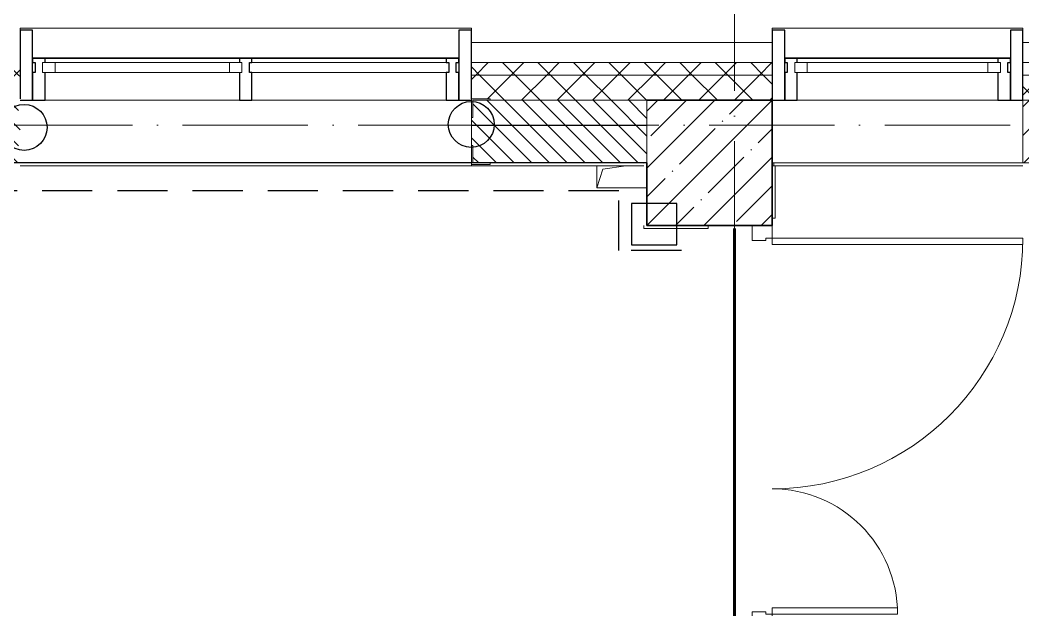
# Model space of a CAD drawing. Header units: millimetres. Extents: x -213536 to 1564669, y -45299 to 942238.
# Drawn here: x 444642 to 448642, y 472752 to 475105 of the extents above; entities that cross this region are included whole.
import ezdxf

# ---------------------------------------------------------------- set-up
doc = ezdxf.new("R2010")
doc.units = ezdxf.units.MM
for name, pattern in [('50_200_ШТРИХ_1Т_ш5_п1_п1_', [700, 500, -100, 0, -100]), ('Штрих короткий', [300, 150, -150]), ('Штриховая _2 мм - 1 мм_', [300, 200, -100])]:
    doc.linetypes.add(name, pattern=pattern)
for name, color, linetype, lineweight in [('0-1', 7, 'Continuous', 5), ('0-2', 7, 'Continuous', 9), ('2.1) ПГП окна 2.8 м', 5, 'Continuous', 30), ('3) ЖБ 4м', 3, 'Continuous', 30), ('3.1) ЖБ окна 1.2 м', 102, 'Continuous', 30), ('3.2) ЖБ двери 2.4 м -', 54, 'Continuous', 60), ('4) Метл уголки', 6, 'Continuous', 30), ('5) Швы', 2, 'Continuous', 30), ('Импосты витража', 7, 'Continuous', 9), ('Импосты витража-1', 7, 'Continuous', 25), ('Каркас_Импост', 7, 'Continuous', 13), ('Несущие колонны', 7, 'Continuous', 9), ('Несущие колонны-1', 7, 'Continuous', 35), ('Обобщенные модели', 7, 'Continuous', 9), ('Общие ребра', 7, 'Continuous', 9), ('Окна', 7, 'Continuous', 9), ('Оси-2', 7, '50_200_ШТРИХ_1Т_ш5_п1_п1_', 9), ('Остекление-1', 7, 'Continuous', 9), ('Открывание-1', 7, 'Continuous', 9), ('Панель', 7, 'Continuous', 13), ('Перемычка-1', 7, 'Штрих короткий', 9), ('Стены', 7, 'Continuous', 9), ('Стены-1', 7, 'Continuous', 13), ('Штриховка разреза-1', 7, 'Continuous', 9)]:
    doc.layers.add(name, color=color, linetype=linetype, lineweight=lineweight)
doc.layers.add('Каркас_Импост-2', color=7, linetype='Continuous', lineweight=9, true_color=0xaaaaaa)
doc.layers.add('СТ-1_1', color=7, linetype='Штриховая _2 мм - 1 мм_', lineweight=90, true_color=0x888888)
doc.layers.get('0-2').off()
pattern_1 = [(45, (0, 0), (-70.71068, 70.71068), []), (135, (0, 0), (-70.71068, -70.71068), [])]
pattern_2 = [(45, (0, 0), (-114.04925, 114.04925), []), (45, (114.05, 0), (-114.04925, 114.04925), [201.612, -40.322, 3.353, -36.97])]

# ---------------------------------------------------------------- blocks, each defined once
blk = doc.blocks.new('Ось 3 этаж')
at = {"layer": 'Оси-2'}
for p, q in [((447492.1, 423014.8), (447492.1, 477896.8)), ((459092.1, 474685.4), (428373.3, 474685.4))]:
    blk.add_line(p, q, dxfattribs=at)
blk = doc.blocks.new('Дверь_СКБ_2Ст_Внутренняя_ШЕР - СОШ_Д-31__Дв_1600x2100h_ЛК_Лифтовой холл _зона безопасности МГН__EIS60-26412756-АИ2_03_План отделки стен 3-го этажа _Часть 2_')
at = {"layer": 'Каркас_Импост'}
for p, q in [((-737.5, 125), (-787.5, 125)), ((-787.5, 125), (-787.5, 45)), ((-737.5, 125), (-737.5, 100)), ((812.5, 125), (762.5, 125)), ((762.5, 125), (762.5, 100)), ((812.5, 125), (812.5, 45)), ((-737.5, 100), (-727.5, 100)), ((-727.5, 100), (-727.5, 45)), ((752.5, 100), (762.5, 100)), ((752.5, 100), (752.5, 45)), ((-727.5, 45), (-787.5, 45)), ((812.5, 45), (752.5, 45))]:
    blk.add_line(p, q, dxfattribs=at)
at = {"layer": 'Открывание-1'}
for centre, radius, start, end in [((-737.5, 125), 1000, 0, 90), ((762.5, 125), 500, 90, 180)]:
    blk.add_arc(centre, radius, start, end, dxfattribs=at)
at = {"layer": 'Панель'}
for p, q in [((-737.5, 1125), (-712.5, 1125)), ((-737.5, 1125), (-737.5, 125)), ((-712.5, 125), (-712.5, 1125)), ((762.5, 625), (737.5, 625)), ((737.5, 125), (737.5, 625)), ((762.5, 625), (762.5, 125)), ((-737.5, 125), (-712.5, 125)), ((762.5, 125), (737.5, 125))]:
    blk.add_line(p, q, dxfattribs=at)
blk = doc.blocks.new('Проем_Дверь_Прямоугольный - 1800х2700h_оконные проемы-25805030-АИ2_03_План отделки стен 3-го этажа _Часть 2_')
at = {"layer": 'Перемычка-1'}
for p, q in [((900, 125), (-900, 125)), ((900, -125), (-900, -125))]:
    blk.add_line(p, q, dxfattribs=at)
blk = doc.blocks.new('PNS_Панель прямоугольная2 - Нр_Стекло - 40мм-26233822-АИ2_03_План отделки стен 3-го этажа _Часть 2_')
at = {"layer": 'Каркас_Импост'}
for p, q in [((-410, 0), (-410, 40)), ((-410, 40), (-360, 40)), ((-360, 40), (-360, 0)), ((410, 40), (360, 40)), ((360, 40), (360, 0)), ((410, 0), (410, 40)), ((-360, 0), (-410, 0)), ((360, 0), (410, 0))]:
    blk.add_line(p, q, dxfattribs=at)
at = {"layer": 'Каркас_Импост-2'}
for p, q in [((-360, 40), (360, 40)), ((-360, 0), (360, 0))]:
    blk.add_line(p, q, dxfattribs=at)
blk = doc.blocks.new('Прямоугольный импост - Откос НВФ_50х280 мм-V173-АИ2_03_План отделки стен 3-го этажа _Часть 2_')
at = {"layer": 'Импосты витража-1'}
for p, q in [((-50, 130), (0, 130)), ((-50, -150), (-50, 130)), ((0, 130), (0, -150)), ((0, -150), (-50, -150))]:
    blk.add_line(p, q, dxfattribs=at)
blk = doc.blocks.new('Прямоугольный импост - Импост структурный с накладкой - 150мм-25647633-АИ2_03_План отделки стен 3-го этажа _Часть 2_')
at = {"layer": 'Импосты витража-1'}
for p, q in [((-25, 0), (-25, 17)), ((-25, 17), (25, 17)), ((-15, 0), (-25, 0)), ((-15, -40), (-15, 0)), ((25, 17), (25, 0)), ((-25, -150), (-25, -40)), ((-25, -40), (-15, -40)), ((25, -40), (25, -150)), ((25, -150), (-25, -150))]:
    blk.add_line(p, q, dxfattribs=at)
blk = doc.blocks.new('Прямоугольный импост - Импост структурный с накладкой - 150мм-V161-АИ2_03_План отделки стен 3-го этажа _Часть 2_')
at = {"layer": 'Импосты витража-1'}
for p, q in [((-25, 0), (-25, 17)), ((-25, 17), (25, 17)), ((25, 0), (15, 0)), ((15, 0), (15, -40)), ((25, 17), (25, 0)), ((-25, -150), (-25, -40)), ((15, -40), (25, -40)), ((25, -40), (25, -150)), ((25, -150), (-25, -150))]:
    blk.add_line(p, q, dxfattribs=at)
blk = doc.blocks.new('Прямоугольный импост - Откос НВФ_50х280 мм-V172-АИ2_03_План отделки стен 3-го этажа _Часть 2_')
at = {"layer": 'Импосты витража-1'}
for p, q in [((0, 130), (-50, 130)), ((-50, 130), (-50, -150)), ((0, -150), (0, 130)), ((-50, -150), (0, -150))]:
    blk.add_line(p, q, dxfattribs=at)
blk = doc.blocks.new('Прямоугольный импост - Импост структурный с накладкой - 150мм-25656008-АИ2_03_План отделки стен 3-го этажа _Часть 2_')
at = {"layer": 'Импосты витража'}
for p, q in [((8850, -100), (9650, -100)), ((8850, -267), (9650, -267))]:
    blk.add_line(p, q, dxfattribs=at)
blk = doc.blocks.new('Проем_Дверь_Прямоугольный - 1000х2700h_витражные проемы-V174-АИ2_03_План отделки стен 3-го этажа _Часть 2_')
at = {"layer": 'Перемычка-1'}
for p, q in [((500, 125), (-500, 125)), ((500, -125), (-500, -125))]:
    blk.add_line(p, q, dxfattribs=at)
blk = doc.blocks.new('PNS_Панель прямоугольная2 - Нр_Стекло - 40мм-26243474-АИ2_03_План отделки стен 3-го этажа _Часть 2_')
at = {"layer": 'Каркас_Импост'}
for p, q in [((-397.5, 0), (-397.5, 40)), ((-397.5, 40), (-347.5, 40)), ((-347.5, 40), (-347.5, 0)), ((397.5, 40), (347.5, 40)), ((347.5, 40), (347.5, 0)), ((397.5, 0), (397.5, 40)), ((-347.5, 0), (-397.5, 0)), ((347.5, 0), (397.5, 0))]:
    blk.add_line(p, q, dxfattribs=at)
at = {"layer": 'Каркас_Импост-2'}
for p, q in [((-347.5, 40), (347.5, 40)), ((-347.5, 0), (347.5, 0))]:
    blk.add_line(p, q, dxfattribs=at)
blk = doc.blocks.new('Прямоугольный импост - Импост структурный с накладкой - 150мм-25647642-АИ2_03_План отделки стен 3-го этажа _Часть 2_')
at = {"layer": 'Импосты витража'}
for p, q in [((27275, -100), (28050, -100)), ((27275, -267), (28050, -267))]:
    blk.add_line(p, q, dxfattribs=at)
blk = doc.blocks.new('PNS_Панель прямоугольная1 - Нр_Стекло - 40мм-25259299-АИ2_03_План отделки стен 3-го этажа _Часть 2_')
at = {"layer": 'Остекление-1'}
for p, q in [((-387.5, 40), (387.5, 40)), ((-397.5, 0), (397.5, 0)), ((387.5, 0), (-387.5, 0))]:
    blk.add_line(p, q, dxfattribs=at)
blk = doc.blocks.new('Прямоугольный импост - Импост структурный с накладкой - 150мм-25647644-АИ2_03_План отделки стен 3-го этажа _Часть 2_')
at = {"layer": 'Импосты витража-1'}
for p, q in [((-25, 0), (-25, 17)), ((-25, 17), (25, 17)), ((-15, 0), (-25, 0)), ((-15, -40), (-15, 0)), ((25, 0), (15, 0)), ((15, 0), (15, -40)), ((25, 17), (25, 0)), ((-25, -150), (-25, -40)), ((-25, -40), (-15, -40)), ((15, -40), (25, -40)), ((25, -40), (25, -150)), ((25, -150), (-25, -150))]:
    blk.add_line(p, q, dxfattribs=at)
blk = doc.blocks.new('Прямоугольный импост - Откос НВФ_50х280 мм-V169-АИ2_03_План отделки стен 3-го этажа _Часть 2_')
at = {"layer": 'Импосты витража-1'}
for p, q in [((-50, 130), (0, 130)), ((-50, -150), (-50, 130)), ((0, 130), (0, -144)), ((0, -150), (-50, -150))]:
    blk.add_line(p, q, dxfattribs=at)
blk = doc.blocks.new('Прямоугольный импост - Откос НВФ_50х280 мм-25993838-АИ2_03_План отделки стен 3-го этажа _Часть 2_')
at = {"layer": 'Импосты витража-1'}
for p, q in [((0, 130), (-50, 130)), ((-50, 130), (-50, -150)), ((0, -144), (0, 130)), ((-50, -150), (0, -150))]:
    blk.add_line(p, q, dxfattribs=at)
blk = doc.blocks.new('Фахверк_СКБ_Уголок - 250_2700-27497298-АИ2_03_План отделки стен 3-го этажа _Часть 2_')
at = {"layer": 'Обобщенные модели'}
for p, q in [((200, 181), (125, 181)), ((125, 181), (125, 106)), ((131, 106), (131, 175)), ((131, 175), (200, 175)), ((200, 175), (200, 181)), ((125, 106), (131, 106)), ((131, -6), (125, -6)), ((125, -6), (125, -81)), ((131, -75), (131, -6)), ((200, -75), (131, -75)), ((200, -81), (200, -75)), ((125, -81), (200, -81))]:
    blk.add_line(p, q, dxfattribs=at)
blk = doc.blocks.new('AR_Отверстие прямоугольное _в плите_ - AR_Отверстие прямоугольное _в плите_-V231-АИ2_03_План отделки стен 3-го этажа _Часть 2_')
at = {"layer": 'Обобщенные модели'}
for p, q in [((88, 48.3), (100, 50)), ((-100, 38), (-100, -50)), ((-100, -50), (-75, 25)), ((-75, 25), (16, 38)), ((-100, -50), (100, -50))]:
    blk.add_line(p, q, dxfattribs=at)
blk = doc.blocks.new('Отлив_СКБ - Отлив витража_120_НВФ-31885289-АИ2_03_План отделки стен 3-го этажа _Часть 2_')
at = {"layer": 'Окна'}
for p, q in [((0, 113), (0, 120)), ((1000, 120), (0, 120)), ((1000, 120), (1000, 113)), ((50, 2), (950, 2))]:
    blk.add_line(p, q, dxfattribs=at)
blk = doc.blocks.new('Отлив_СКБ - Отлив витража_120_НВФ-V269-АИ2_03_План отделки стен 3-го этажа _Часть 2_')
at = {"layer": 'Окна'}
for p, q in [((0, 113), (0, 120)), ((1800, 120), (0, 120)), ((1800, 120), (1800, 113)), ((50, 2), (1750, 2))]:
    blk.add_line(p, q, dxfattribs=at)
blk = doc.blocks.new('0125-Р-ОО-Ш2-АР-о_23_10_2024_rvt-1-АИ2_03_План отделки стен 3-го этажа _Часть 2_')
at = {"layer": 'Несущие колонны'}
h = blk.add_hatch(dxfattribs=at)
h.set_pattern_fill('FP_2', color=256, style=0, pattern_type=2)
h.set_pattern_definition(pattern_2)
h.paths.add_polyline_path([(16450, 49050), (16950, 49050), (16950, 49550), (16450, 49550), (16450, 49300)], flags=0)
at = {"layer": 'Штриховка разреза-1'}
h = blk.add_hatch(dxfattribs=at)
h.set_pattern_fill('FP_81', color=256, style=0, pattern_type=2)
h.set_pattern_definition(pattern_1)
h.paths.add_polyline_path([(26130, 49650), (26130, 49700), (17950, 49700), (17950, 49650), (23901.5, 49650)], flags=0)
h.paths.add_polyline_path([(15750, 49650), (16950, 49650), (16950, 49700), (15750, 49700)], flags=0)
h.paths.add_polyline_path([(13950, 49650), (13950, 49700), (9750, 49700), (9750, 49650), (12717.6, 49650)], flags=0)
h.paths.add_polyline_path([(7950, 49650), (7950, 49700), (-200, 49700), (-200, 49650), (7125.7, 49650)], flags=0)
h = blk.add_hatch(dxfattribs=at)
h.set_pattern_fill('FP_81', color=256, style=0, pattern_type=2)
h.set_pattern_definition(pattern_1)
h.paths.add_polyline_path([(26130, 49550), (26130, 49650), (17950, 49650), (17950, 49550), (26050, 49550)], flags=0)
h.paths.add_polyline_path([(16950, 49550), (16950, 49650), (15750, 49650), (15750, 49556), (15825, 49556), (15825, 49550), (16450, 49550)], flags=0)
h.paths.add_polyline_path([(13875, 49550), (13875, 49556), (13950, 49556), (13950, 49650), (9750, 49650), (9750, 49556), (9825, 49556), (9825, 49550), (12717.6, 49550)], flags=0)
h.paths.add_polyline_path([(7950, 49550), (7950, 49650), (-100, 49650), (-100, 49550), (7450, 49550)], flags=0)
h = blk.add_hatch(dxfattribs=at)
h.set_pattern_fill('FP_1', color=256, style=0, pattern_type=2)
h.set_pattern_definition([(135, (0, 0), (-35.35534, -35.35534), [])])
h.paths.add_polyline_path([(15825, 49300), (16450, 49300), (16450, 49550), (15756, 49550), (15756, 49481), (15750, 49481), (15750, 49369), (15756, 49369), (15756, 49300)], flags=0)
h.paths.add_polyline_path([(13944, 49300), (13944, 49369), (13950, 49369), (13950, 49481), (13944, 49481), (13944, 49550), (12450, 49550), (12450, 49300), (13875, 49300)], flags=0)
h = blk.add_hatch(dxfattribs=at)
h.set_pattern_fill('FP_2', color=256, style=0, pattern_type=2)
h.set_pattern_definition(pattern_2)
h.paths.add_polyline_path([(25900, 49300), (25900, 49550), (17950, 49550), (17950, 49300), (25765.5, 49300)], flags=0)
at = {"layer": 'Несущие колонны'}
blk.add_line((16450, 49550), (16450, 49300), dxfattribs=at)
at = {"layer": 'Несущие колонны-1'}
for p, q in [((16950, 49550), (16450, 49550)), ((16950, 49050), (16950, 49550)), ((16450, 49300), (16450, 49050)), ((16450, 49050), (16950, 49050))]:
    blk.add_line(p, q, dxfattribs=at)
at = {"layer": 'Общие ребра'}
for p, q in [((16950, 49700), (15750, 49700)), ((26130, 49700), (17950, 49700)), ((16950, 49650), (15750, 49650)), ((26130, 49650), (17950, 49650)), ((16450, 49550), (15825, 49550)), ((15825, 49550), (16450, 49550))]:
    blk.add_line(p, q, dxfattribs=at)
at = {"layer": 'Стены'}
for p, q in [((16450, 49300), (16450, 49550)), ((15750, 49300), (13950, 49300)), ((17950, 49300), (16950, 49300))]:
    blk.add_line(p, q, dxfattribs=at)
at = {"layer": 'Стены-1'}
for p, q in [((16950, 49780), (15750, 49780)), ((15750, 49780), (15750, 49556)), ((16950, 49550), (16950, 49780)), ((26130, 49780), (17950, 49780)), ((17950, 49780), (17950, 49550)), ((16450, 49550), (16950, 49550)), ((17950, 49550), (25900, 49550)), ((25900, 49550), (17950, 49550)), ((17950, 49550), (17950, 49300)), ((15750, 49481), (15750, 49369)), ((15825, 49300), (16450, 49300)), ((17950, 49300), (25650, 49300))]:
    blk.add_line(p, q, dxfattribs=at)
at = {"layer": '0-2'}
for name, p in [('Отлив_СКБ - Отлив витража_120_НВФ-V269-АИ2_03_План отделки стен 3-го этажа _Часть 2_', (13950, 49717)), ('Прямоугольный импост - Откос НВФ_50х280 мм-25993838-АИ2_03_План отделки стен 3-го этажа _Часть 2_', (15750, 49700)), ('Отлив_СКБ - Отлив витража_120_НВФ-31885289-АИ2_03_План отделки стен 3-го этажа _Часть 2_', (16950, 49717)), ('Прямоугольный импост - Откос НВФ_50х280 мм-V172-АИ2_03_План отделки стен 3-го этажа _Часть 2_', (17950, 49700)), ('Фахверк_СКБ_Уголок - 250_2700-27497298-АИ2_03_План отделки стен 3-го этажа _Часть 2_', (15625, 49375)), ('AR_Отверстие прямоугольное _в плите_ - AR_Отверстие прямоугольное _в плите_-V231-АИ2_03_План отделки стен 3-го этажа _Часть 2_', (16350, 49250))]:
    blk.add_blockref(name, p, dxfattribs=at)
at = {"layer": '0-2', "extrusion": (0, 0, -1)}
for name, p in [('Прямоугольный импост - Откос НВФ_50х280 мм-V169-АИ2_03_План отделки стен 3-го этажа _Часть 2_', (-13950, 49700)), ('Прямоугольный импост - Откос НВФ_50х280 мм-V173-АИ2_03_План отделки стен 3-го этажа _Часть 2_', (-16950, 49700)), ('Прямоугольный импост - Импост структурный с накладкой - 150мм-V161-АИ2_03_План отделки стен 3-го этажа _Часть 2_', (-14025, 49700)), ('Прямоугольный импост - Импост структурный с накладкой - 150мм-25647633-АИ2_03_План отделки стен 3-го этажа _Часть 2_', (-14850, 49700)), ('Прямоугольный импост - Импост структурный с накладкой - 150мм-25647644-АИ2_03_План отделки стен 3-го этажа _Часть 2_', (-15675, 49700)), ('Прямоугольный импост - Импост структурный с накладкой - 150мм-V161-АИ2_03_План отделки стен 3-го этажа _Часть 2_', (-17025, 49700)), ('Прямоугольный импост - Импост структурный с накладкой - 150мм-25647633-АИ2_03_План отделки стен 3-го этажа _Часть 2_', (-17875, 49700))]:
    blk.add_blockref(name, p, dxfattribs=at)
at = {"layer": '0-2'}
for name, p, rotation in [('PNS_Панель прямоугольная2 - Нр_Стекло - 40мм-26243474-АИ2_03_План отделки стен 3-го этажа _Часть 2_', (14437.5, 49700), 180), ('Прямоугольный импост - Импост структурный с накладкой - 150мм-25647642-АИ2_03_План отделки стен 3-го этажа _Часть 2_', (42100, 49450), 180), ('PNS_Панель прямоугольная1 - Нр_Стекло - 40мм-25259299-АИ2_03_План отделки стен 3-го этажа _Часть 2_', (15262.5, 49700), 180), ('Прямоугольный импост - Импост структурный с накладкой - 150мм-25647642-АИ2_03_План отделки стен 3-го этажа _Часть 2_', (42925, 49450), 180), ('PNS_Панель прямоугольная2 - Нр_Стекло - 40мм-26233822-АИ2_03_План отделки стен 3-го этажа _Часть 2_', (17450, 49700), 180), ('Прямоугольный импост - Импост структурный с накладкой - 150мм-25656008-АИ2_03_План отделки стен 3-го этажа _Часть 2_', (26700, 49450), 180), ('Проем_Дверь_Прямоугольный - 1800х2700h_оконные проемы-25805030-АИ2_03_План отделки стен 3-го этажа _Часть 2_', (14850, 49425), 180), ('Проем_Дверь_Прямоугольный - 1000х2700h_витражные проемы-V174-АИ2_03_План отделки стен 3-го этажа _Часть 2_', (17450, 49425), 180), ('Дверь_СКБ_2Ст_Внутренняя_ШЕР - СОШ_Д-31__Дв_1600x2100h_ЛК_Лифтовой холл _зона безопасности МГН__EIS60-26412756-АИ2_03_План отделки стен 3-го этажа _Часть 2_', (16825, 48262.5), 269.9999999999999)]:
    blk.add_blockref(name, p, dxfattribs=dict(at, rotation=rotation))
blk = doc.blocks.new('3этНиз')
at = {"layer": 'СТ-1_1', "lineweight": 25}
for p, q in [((447030.1, 474423.4), (443242.1, 474423.4)), ((447030.1, 474185.4), (447030.1, 474423.4)), ((447280.1, 474185.4), (447030.1, 474185.4))]:
    blk.add_line(p, q, dxfattribs=at)
at = {"layer": 'Стены'}
for p, q in [((444642.1, 474535.4), (446442.1, 474535.4)), ((446442.1, 474523.4), (444642.1, 474523.4)), ((447648.1, 474523.4), (447648.1, 474535.4)), ((447648.1, 474535.4), (448642.1, 474535.4)), ((448642.1, 474523.4), (447654.1, 474523.4))]:
    blk.add_line(p, q, dxfattribs=at)
at = {"layer": 'Стены-1'}
for p, q in [((446442.1, 474529.4), (446442.1, 474523.4)), ((446442.1, 474523.4), (447130.1, 474523.4)), ((447130.1, 474535.4), (446517.1, 474535.4)), ((447642.1, 474523.4), (447642.1, 474315.4)), ((447654.1, 474523.4), (447642.1, 474523.4)), ((447654.1, 474315.4), (447654.1, 474523.4)), ((447130.1, 474285.4), (447130.1, 474273.4)), ((447386.1, 474285.4), (447142.1, 474285.4)), ((447386.1, 474273.4), (447386.1, 474285.4)), ((447642.1, 474315.4), (447654.1, 474315.4)), ((447130.1, 474273.4), (447386.1, 474273.4))]:
    blk.add_line(p, q, dxfattribs=at)
at = {"layer": '0-1'}
blk.add_blockref('0125-Р-ОО-Ш2-АР-о_23_10_2024_rvt-1-АИ2_03_План отделки стен 3-го этажа _Часть 2_', (430692.1, 425235.4), dxfattribs=at)

msp = doc.modelspace()

# ---------------------------------------------------------------- linework, layer by layer
at = {"layer": '2.1) ПГП окна 2.8 м'}
msp.add_lwpolyline([(446442.1, 474685.4), (447142.1, 474685.4)], dxfattribs=at)
at = {"layer": '3) ЖБ 4м'}
msp.add_lwpolyline([(447142.1, 474535.4), (447142.1, 474285.4), (447392.1, 474285.4)], dxfattribs=at)
at = {"layer": '3.1) ЖБ окна 1.2 м'}
msp.add_lwpolyline([(447142.1, 474535.4), (443142.1, 474535.4)], dxfattribs=at)
at = {"layer": '3.2) ЖБ двери 2.4 м -'}
msp.add_lwpolyline([(447492.1, 472685.4), (447492.1, 474273.4)], dxfattribs=at)
at = {"layer": '4) Метл уголки'}
msp.add_lwpolyline([(447080.7, 474208.7), (447262, 474208.7), (447262, 474373.5), (447080.7, 474373.5)], close=True, dxfattribs=at)
at = {"layer": '5) Швы'}
for centre in [(444658.4, 474677), (446441.7, 474688.9)]:
    msp.add_circle(centre, 91.6, dxfattribs=at)

# ---------------------------------------------------------------- block references
at = {"color": 5, "lineweight": 30}
msp.add_blockref('Ось 3 этаж', (0, 0), dxfattribs=at)
at = {"layer": '3) ЖБ 4м'}
msp.add_blockref('3этНиз', (0, 0), dxfattribs=at)

doc.saveas('drawing.dxf')
